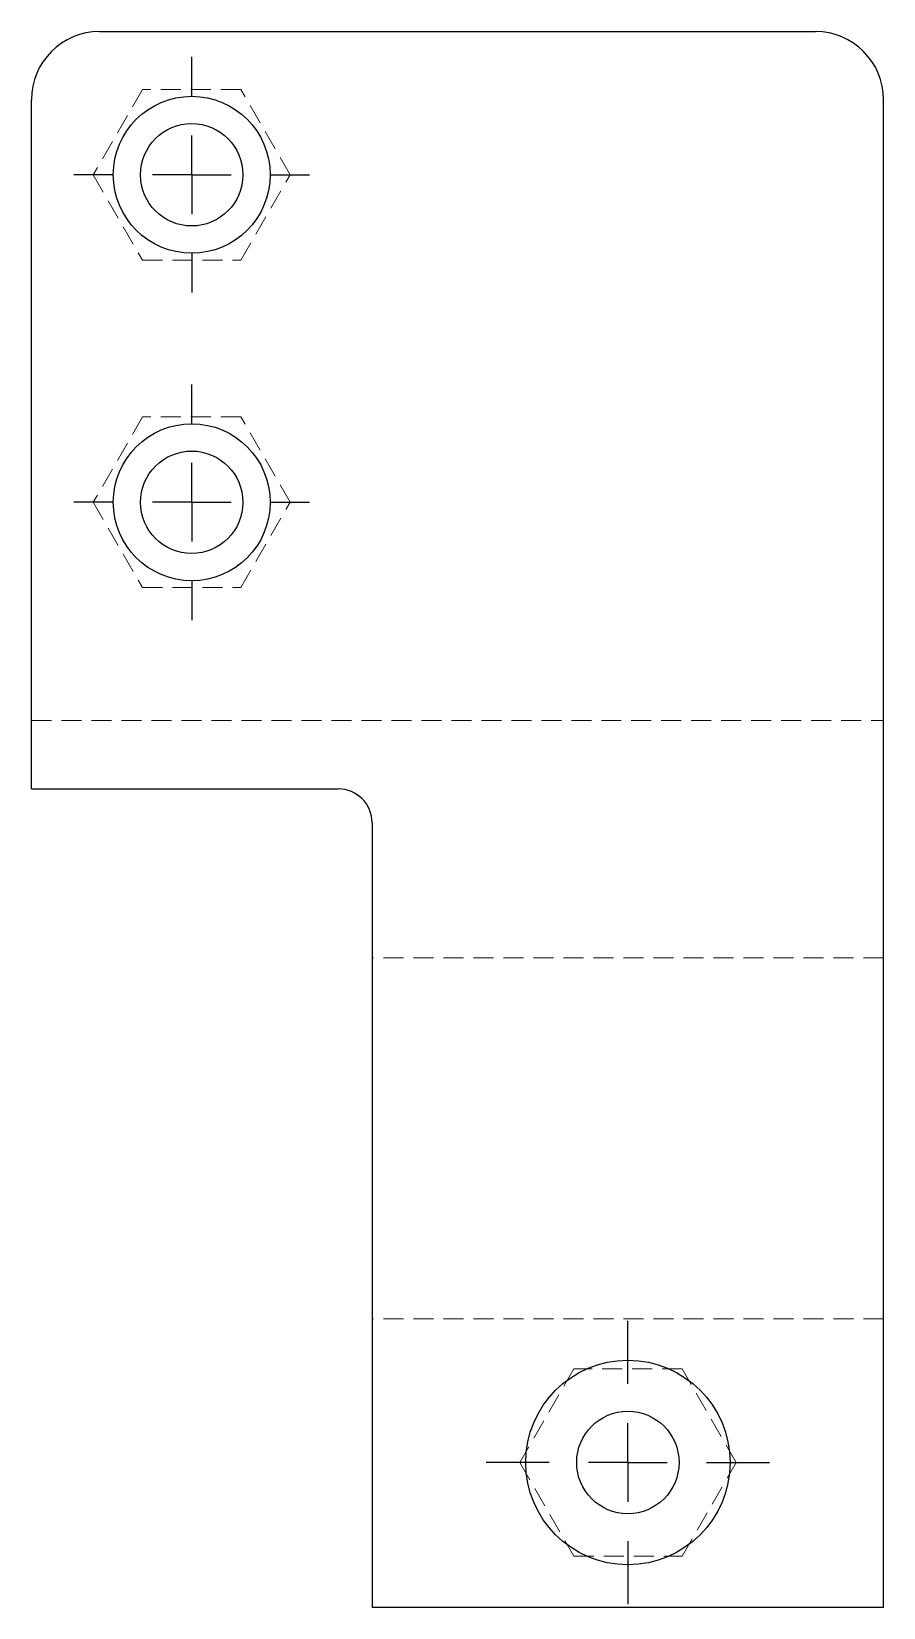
# Model space of a CAD drawing. Header units: millimetres. Extents: x 65 to 250, y 7 to 185.
# Drawn here: x 195.9 to 250.1, y 7 to 107 of the extents above.
import ezdxf

# ---------------------------------------------------------------- set-up
doc = ezdxf.new("R2010")
doc.units = ezdxf.units.MM
doc.linetypes.add('HIDDEN', pattern=[1.905, 1.27, -0.635])
doc.layers.add('10', color=7, linetype='Continuous')

# ---------------------------------------------------------------- blocks, each defined once
blk = doc.blocks.new('SW_CENTERMARKSYMBOL_0')
at = {"layer": '10', "color": 0}
for p, q in [((0, 5), (0, 7.48)), ((0, 0), (0, 2.5)), ((-5, 0), (-7.48, 0)), ((0, 0), (-2.5, 0)), ((0, 0), (0, -2.5)), ((0, 0), (2.5, 0)), ((5, 0), (7.48, 0)), ((0, -5), (0, -7.48))]:
    blk.add_line(p, q, dxfattribs=at)
blk = doc.blocks.new('SW_CENTERMARKSYMBOL_1')
at = {"layer": '10', "color": 0}
for p, q in [((0, 5), (0, 8.99)), ((0, 0), (0, 2.5)), ((-5, 0), (-8.99, 0)), ((0, 0), (-2.5, 0)), ((0, 0), (0, -2.5)), ((0, 0), (2.5, 0)), ((5, 0), (8.99, 0)), ((0, -5), (0, -8.99))]:
    blk.add_line(p, q, dxfattribs=at)
blk = doc.blocks.new('SW_CENTERMARKSYMBOL_2')
at = {"layer": '10', "color": 0}
for p, q in [((0, 5), (0, 7.48)), ((0, 0), (0, 2.5)), ((-5, 0), (-7.48, 0)), ((0, 0), (-2.5, 0)), ((0, 0), (0, -2.5)), ((0, 0), (2.5, 0)), ((5, 0), (7.48, 0)), ((0, -5), (0, -7.48))]:
    blk.add_line(p, q, dxfattribs=at)

msp = doc.modelspace()

# ---------------------------------------------------------------- linework, layer by layer
at = {"color": 7, "linetype": 'Continuous', "lineweight": 25}
for p, q in [((200.27, 107), (245.73, 107)), ((195.94, 58.95), (195.94, 102.67)), ((250.06, 7), (250.06, 102.67)), ((195.94, 58.95), (215.42, 58.95)), ((217.59, 56.78), (217.59, 7)), ((250.06, 7), (217.59, 7))]:
    msp.add_line(p, q, dxfattribs=at)
at = {"color": 7, "linetype": 'HIDDEN', "lineweight": 18}
for p, q in [((202.99, 103.32), (199.87, 97.91)), ((209.24, 103.32), (202.99, 103.32)), ((212.37, 97.91), (209.24, 103.32)), ((199.87, 97.91), (202.99, 92.5)), ((209.24, 92.5), (212.37, 97.91)), ((202.99, 92.5), (209.24, 92.5)), ((202.99, 82.54), (199.87, 77.13)), ((209.24, 82.54), (202.99, 82.54)), ((212.37, 77.13), (209.24, 82.54)), ((199.87, 77.13), (202.99, 71.72)), ((209.24, 71.72), (212.37, 77.13)), ((202.99, 71.72), (209.24, 71.72)), ((195.94, 63.28), (250.06, 63.28)), ((250.06, 48.23), (217.59, 48.23)), ((250.06, 25.31), (217.59, 25.31)), ((230.39, 22.15), (226.95, 16.2)), ((237.26, 22.15), (230.39, 22.15)), ((240.7, 16.2), (237.26, 22.15)), ((226.95, 16.2), (230.39, 10.25)), ((237.26, 10.25), (240.7, 16.2)), ((230.39, 10.25), (237.26, 10.25))]:
    msp.add_line(p, q, dxfattribs=at)
at = {"color": 7, "linetype": 'Continuous', "lineweight": 25}
for centre, radius in [((206.12, 97.91), 4.98), ((206.12, 97.91), 3.25), ((206.12, 77.13), 4.98), ((206.12, 77.13), 3.25), ((233.82, 16.2), 6.49), ((233.82, 16.2), 3.25)]:
    msp.add_circle(centre, radius, dxfattribs=at)
for centre, radius, start, end in [((200.27, 102.67), 4.33, 90, 180), ((245.73, 102.67), 4.33, 0, 90), ((215.42, 56.78), 2.16, 0, 90)]:
    msp.add_arc(centre, radius, start, end, dxfattribs=at)

# ---------------------------------------------------------------- block references
at = {"layer": '10'}
for name, p in [('SW_CENTERMARKSYMBOL_2', (206.12, 97.91)), ('SW_CENTERMARKSYMBOL_0', (206.12, 77.13)), ('SW_CENTERMARKSYMBOL_1', (233.82, 16.2))]:
    msp.add_blockref(name, p, dxfattribs=at)

doc.saveas('drawing.dxf')
